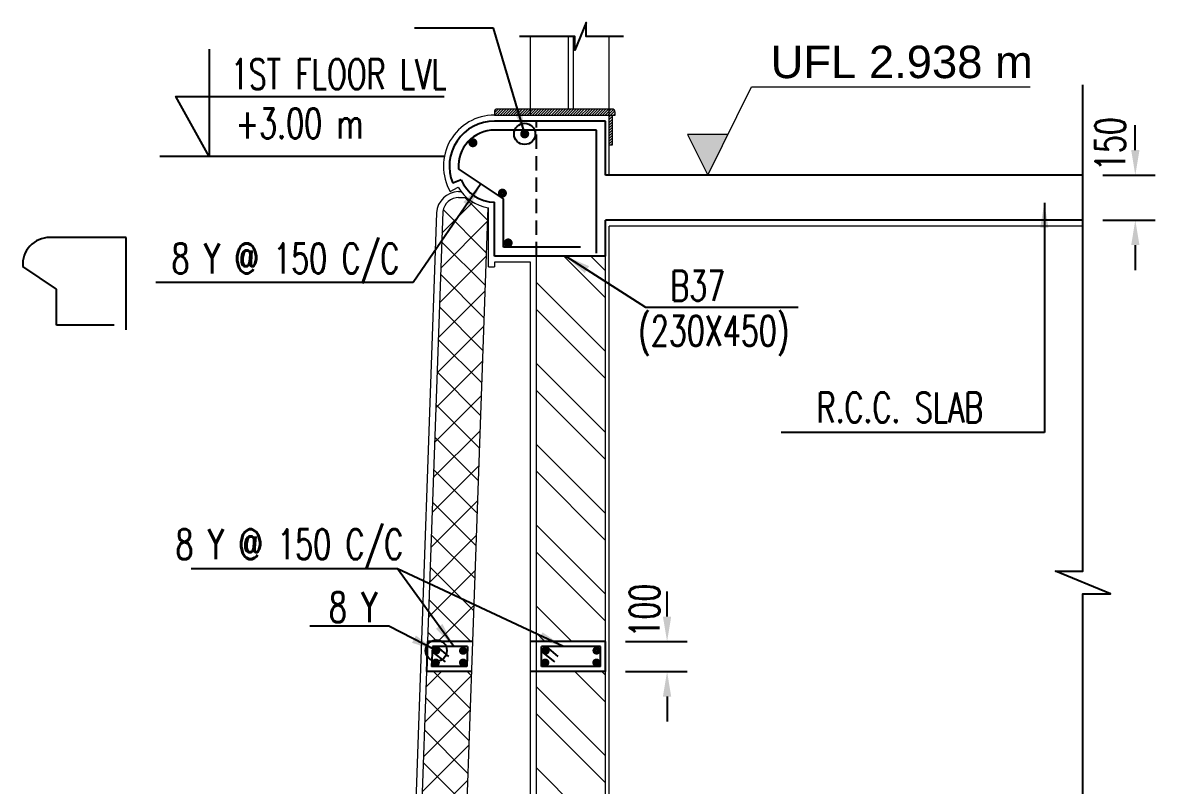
# Model space of a CAD drawing. Header units: millimetres. Extents: x 2659630 to 6742168, y -2425387 to -732288.
# Drawn here: x 3322522 to 3333844, y -1203169 to -1195546 of the extents above; entities that cross this region are included whole.
import ezdxf
from ezdxf.enums import TextEntityAlignment as Align

# ---------------------------------------------------------------- set-up
doc = ezdxf.new("R2010")
doc.units = ezdxf.units.MM
doc.header["$PDMODE"] = 35
doc.header["$PDSIZE"] = -25
doc.linetypes.add('Hidden', pattern=[7.14375, 4.7625, -2.38125])
for name, color, linetype, lineweight in [('A-FLOR-HRAL', 11, 'Continuous', 18), ('A-PLASTER', 50, 'Continuous', 0), ('A-Stone', 22, 'Continuous', 9), ('A-WALL', 113, 'Continuous', 9), ('A-WALL-PATT', 111, 'Continuous', 0), ('elevation 02', 2, 'Continuous', 9), ('G-ANNO-DIMS', 111, 'Continuous', 9)]:
    doc.layers.add(name, color=color, linetype=linetype, lineweight=lineweight)
for name, color, linetype in [('S-BEAM NO', 3, 'Continuous'), ('S-BEAM OUTER', 4, 'Continuous'), ('S-BRECK LINE', 8, 'Continuous'), ('S-COLUMN', 1, 'Continuous'), ('S-DIM-1', 5, 'Continuous'), ('S-LEVEL SECTION', 3, 'Continuous'), ('S-REINFORCEMENT', 6, 'Continuous')]:
    doc.layers.add(name, color=color, linetype=linetype)
doc.styles.add('Arial_5', font='arial.ttf', dxfattribs={"height": 108.188623})
doc.styles.add('ROMANS', font='r.shx', dxfattribs={"width": 0.7})
doc.dimstyles.new('dim33.33', dxfattribs={"dimtxt": 250, "dimasz": 250, "dimexe": 200, "dimexo": 200, "dimgap": 100, "dimtad": 1, "dimdec": 0, "dimlfac": 0.333331, "dimzin": 0, "dimdsep": 46, "dimtxsty": 'ROMANS', "dimcen": 0, "dimclrd": 5, "dimclre": 5, "dimclrt": 4, "dimadec": 0, "dimazin": 0, "dimtfac": 1, "dimtdec": 0, "dimtix": 1, "dimtofl": 0, "dimtmove": 2, "dimatfit": 3, "dimfxl": 1, "dimtolj": 1, "dimtzin": 0, "dimlwd": -1, "dimlwe": -1, "dimarcsym": 0})
pattern_1 = [(45, (4251746.99, -1364390.2), (-168.3798, 168.3798), []), (135, (4251746.99, -1364390.2), (-168.3798, -168.3798), [])]
pattern_2 = [(135, (4251747, -1364390.2), (-404.11153, -404.11153), []), (135, (4251747, -1364120.8), (-404.11153, -404.11153), [])]
pattern_3 = [(45, (2415435.49, -1364390.199), (-13.4703842, 13.4703842), [])]
pattern_4 = [(45, (2415459.491, -1364390.199), (-13.4703842, 13.4703842), [])]

# ---------------------------------------------------------------- blocks, each defined once
blk = doc.blocks.new('*D2119')
at = {"layer": 'Defpoints', "color": 0, "ltscale": 2500}
for p in [(3328348, -1201732), (3328348, -1202032), (3328964, -1202032)]:
    blk.add_point(p, dxfattribs=at)
at = {"layer": 'S-DIM-1', "color": 5}
for p, q in [((3328964, -1201482), (3328964, -1201232)), ((3328548, -1201732), (3329164, -1201732)), ((3328548, -1202032), (3329164, -1202032)), ((3328964, -1202282), (3328964, -1202532))]:
    blk.add_line(p, q, dxfattribs=at)
at = {"layer": 'S-DIM-1', "color": 5, "ltscale": 2500}
for points in [[(3328922, -1201482), (3329005, -1201482), (3328964, -1201732)], [(3329005, -1202282), (3328922, -1202282), (3328964, -1202032)]]:
    blk.add_solid(points, dxfattribs=at)
at = {"layer": 'S-DIM-1', "color": 4, "ltscale": 2500, "insert": (3328739, -1201423), "char_height": 250, "attachment_point": 5, "rotation": 90, "style": 'ROMANS'}
blk.add_mtext('\\A1;{\\H1.2x;100}', dxfattribs=at)
blk = doc.blocks.new('*D2118')
at = {"layer": 'Defpoints', "color": 0, "ltscale": 2500}
for p in [(3328348, -1201732), (3328348, -1202032), (3328964, -1202032)]:
    blk.add_point(p, dxfattribs=at)
at = {"layer": 'S-DIM-1', "color": 5}
for p, q in [((3328964, -1201482), (3328964, -1201232)), ((3328548, -1201732), (3329164, -1201732)), ((3328548, -1202032), (3329164, -1202032)), ((3328964, -1202282), (3328964, -1202532))]:
    blk.add_line(p, q, dxfattribs=at)
at = {"layer": 'S-DIM-1', "color": 5, "ltscale": 2500}
for points in [[(3328922, -1201482), (3329005, -1201482), (3328964, -1201732)], [(3329005, -1202282), (3328922, -1202282), (3328964, -1202032)]]:
    blk.add_solid(points, dxfattribs=at)
at = {"layer": 'S-DIM-1', "color": 4, "ltscale": 2500, "insert": (3328739, -1201423), "char_height": 250, "attachment_point": 5, "rotation": 90, "style": 'ROMANS'}
blk.add_mtext('\\A1;{\\H1.2x;100}', dxfattribs=at)
blk = doc.blocks.new('*D2116')
at = {"layer": 'Defpoints', "color": 0, "ltscale": 2500}
for p in [(3333120, -1197070), (3333120, -1197520), (3333644, -1197520)]:
    blk.add_point(p, dxfattribs=at)
at = {"layer": 'S-DIM-1', "color": 5}
for p, q in [((3333644, -1196820), (3333644, -1196570)), ((3333320, -1197070), (3333844, -1197070)), ((3333320, -1197520), (3333844, -1197520)), ((3333644, -1197770), (3333644, -1198020))]:
    blk.add_line(p, q, dxfattribs=at)
at = {"layer": 'S-DIM-1', "color": 5, "ltscale": 2500}
for points in [[(3333603, -1196820), (3333686, -1196820), (3333644, -1197070)], [(3333686, -1197770), (3333603, -1197770), (3333644, -1197520)]]:
    blk.add_solid(points, dxfattribs=at)
at = {"layer": 'S-DIM-1', "color": 4, "ltscale": 2500, "insert": (3333394, -1196760), "char_height": 250, "attachment_point": 5, "rotation": 90, "style": 'ROMANS'}
blk.add_mtext('\\A1;{\\H1.2x;150}', dxfattribs=at)
blk = doc.blocks.new('*D2115')
at = {"layer": 'Defpoints', "color": 0, "ltscale": 2500}
for p in [(3333120, -1197070), (3333120, -1197520), (3333644, -1197520)]:
    blk.add_point(p, dxfattribs=at)
at = {"layer": 'S-DIM-1', "color": 5}
for p, q in [((3333644, -1196820), (3333644, -1196570)), ((3333320, -1197070), (3333844, -1197070)), ((3333320, -1197520), (3333844, -1197520)), ((3333644, -1197770), (3333644, -1198020))]:
    blk.add_line(p, q, dxfattribs=at)
at = {"layer": 'S-DIM-1', "color": 5, "ltscale": 2500}
for points in [[(3333603, -1196820), (3333686, -1196820), (3333644, -1197070)], [(3333686, -1197770), (3333603, -1197770), (3333644, -1197520)]]:
    blk.add_solid(points, dxfattribs=at)
at = {"layer": 'S-DIM-1', "color": 4, "ltscale": 2500, "insert": (3333394, -1196760), "char_height": 250, "attachment_point": 5, "rotation": 90, "style": 'ROMANS'}
blk.add_mtext('\\A1;{\\H1.2x;150}', dxfattribs=at)
blk = doc.blocks.new('*D2113')
at = {"layer": 'Defpoints', "color": 0, "ltscale": 2500}
for p in [(3333120, -1197070), (3333120, -1197520), (3333644, -1197520)]:
    blk.add_point(p, dxfattribs=at)
at = {"layer": 'S-DIM-1', "color": 5}
for p, q in [((3333644, -1196820), (3333644, -1196570)), ((3333320, -1197070), (3333844, -1197070)), ((3333320, -1197520), (3333844, -1197520)), ((3333644, -1197770), (3333644, -1198020))]:
    blk.add_line(p, q, dxfattribs=at)
at = {"layer": 'S-DIM-1', "color": 5, "ltscale": 2500}
for points in [[(3333603, -1196820), (3333686, -1196820), (3333644, -1197070)], [(3333686, -1197770), (3333603, -1197770), (3333644, -1197520)]]:
    blk.add_solid(points, dxfattribs=at)
at = {"layer": 'S-DIM-1', "color": 4, "ltscale": 2500, "insert": (3333394, -1196760), "char_height": 250, "attachment_point": 5, "rotation": 90, "style": 'ROMANS'}
blk.add_mtext('\\A1;{\\H1.2x;150}', dxfattribs=at)
blk = doc.blocks.new('Spot section')
at = {"layer": 'G-ANNO-DIMS'}
h = blk.add_hatch(color=256, dxfattribs=at)
h.dxf.hatch_style = 1
h.paths.add_polyline_path([(0, 135.6), (67.3, 0), (134.5, 135.6)])
blk.add_lwpolyline([(134.5, 135.6), (0, 135.6), (67.3, 0), (213.2, 294.3), (1141.2, 294.3)], dxfattribs=at)
blk = doc.blocks.new('*D2112')
at = {"layer": 'Defpoints', "color": 0, "ltscale": 2500}
for p in [(3328348, -1201732), (3328348, -1202032), (3328964, -1202032)]:
    blk.add_point(p, dxfattribs=at)
at = {"layer": 'S-DIM-1', "color": 5}
for p, q in [((3328964, -1201482), (3328964, -1201232)), ((3328548, -1201732), (3329164, -1201732)), ((3328548, -1202032), (3329164, -1202032)), ((3328964, -1202282), (3328964, -1202532))]:
    blk.add_line(p, q, dxfattribs=at)
at = {"layer": 'S-DIM-1', "color": 5, "ltscale": 2500}
for points in [[(3328922, -1201482), (3329005, -1201482), (3328964, -1201732)], [(3329005, -1202282), (3328922, -1202282), (3328964, -1202032)]]:
    blk.add_solid(points, dxfattribs=at)
at = {"layer": 'S-DIM-1', "color": 4, "ltscale": 2500, "insert": (3328739, -1201423), "char_height": 250, "attachment_point": 5, "rotation": 90, "style": 'ROMANS'}
blk.add_mtext('\\A1;{\\H1.2x;100}', dxfattribs=at)

msp = doc.modelspace()

# ---------------------------------------------------------------- hatches: boundary and pattern name
at = {"layer": 'A-WALL-PATT'}
h = msp.add_hatch(dxfattribs=at)
h.set_pattern_fill('ANSI31', color=256, scale=6)
h.set_pattern_definition(pattern_4)
h.paths.add_polyline_path([(3327237.963, -1196439.971), (3327237.963, -1196469.971), (3328443.969, -1196469.971), (3328443.969, -1196439.971, 0.414213539), (3328413.969, -1196409.971), (3327267.963, -1196409.971, 0.414213562), (3327237.963, -1196439.971)])
h = msp.add_hatch(dxfattribs=at)
h.set_pattern_fill('ANSI31', color=256, scale=6)
h.set_pattern_definition(pattern_4)
h.paths.add_polyline_path([(3327237.963, -1196439.971), (3327237.963, -1196469.971), (3328443.969, -1196469.971), (3328443.969, -1196439.971, 0.414213539), (3328413.969, -1196409.971), (3327267.963, -1196409.971, 0.414213562)])
h = msp.add_hatch(dxfattribs=at)
h.set_pattern_fill('ANSI31', color=256, scale=6)
h.set_pattern_definition(pattern_4)
h.paths.add_polyline_path([(3327237.963, -1196439.971), (3327237.963, -1196469.971), (3328443.969, -1196469.971), (3328443.969, -1196439.971, 0.414213539), (3328413.969, -1196409.971), (3327267.963, -1196409.971, 0.414213562)])
h = msp.add_hatch(dxfattribs=at)
h.set_pattern_fill('ANSI31', color=256, scale=6)
h.set_pattern_definition(pattern_3)
h.paths.add_polyline_path([(3328383.968, -1196769.972), (3328383.969, -1196469.971), (3328413.969, -1196469.971), (3328413.968, -1196769.972)])
h = msp.add_hatch(dxfattribs=at)
h.set_pattern_fill('ANSI31', color=256, scale=6)
h.set_pattern_definition(pattern_3)
h.paths.add_polyline_path([(3328383.968, -1196769.972), (3328383.969, -1196469.971), (3328413.969, -1196469.971), (3328413.968, -1196769.972)])
h = msp.add_hatch(dxfattribs=at)
h.set_pattern_fill('ANSI31', color=256, scale=6)
h.set_pattern_definition(pattern_3)
h.paths.add_polyline_path([(3328383.968, -1196769.972), (3328383.969, -1196469.971), (3328413.969, -1196469.971), (3328413.968, -1196769.972)])
h = msp.add_hatch(dxfattribs=at)
h.set_pattern_fill('ANSI37', color=256, scale=75, style=0)
h.set_pattern_definition(pattern_1)
h.paths.add_polyline_path([(3326720.987, -1197432.858, -0.373488984), (3326887.673, -1197294.971), (3326961.196, -1197294.971, 0.141942342), (3327172.612, -1197394.691), (3327118.703, -1198923.969), (3326668.423, -1198923.969)])
h.paths.add_polyline_path([(3326569.437, -1201731.971), (3327019.717, -1201731.971), (3327118.703, -1198923.969), (3326668.423, -1198923.969)])
h.paths.add_polyline_path([(3327009.141, -1202031.971), (3326558.862, -1202031.971), (3326423.073, -1205883.972), (3326873.352, -1205883.972)])
h = msp.add_hatch(dxfattribs=at)
h.set_pattern_fill('ANSI37', color=256, scale=75, style=0)
h.set_pattern_definition(pattern_1)
h.paths.add_polyline_path([(3326720.987, -1197432.858, -0.373488984), (3326887.673, -1197294.971), (3326961.196, -1197294.971, 0.141942342), (3327172.612, -1197394.691), (3327118.703, -1198923.969), (3326668.423, -1198923.969)])
h.paths.add_polyline_path([(3326569.437, -1201731.971), (3327019.717, -1201731.971), (3327118.703, -1198923.969), (3326668.423, -1198923.969)])
h.paths.add_polyline_path([(3327009.141, -1202031.971), (3326558.862, -1202031.971), (3326423.073, -1205883.972), (3326873.352, -1205883.972)])
h = msp.add_hatch(dxfattribs=at)
h.set_pattern_fill('ANSI37', color=256, scale=75, style=0)
h.set_pattern_definition(pattern_1)
h.paths.add_polyline_path([(3326720.987, -1197432.858, -0.373488984), (3326887.673, -1197294.971), (3326961.196, -1197294.971, 0.141942342), (3327172.612, -1197394.691), (3327118.703, -1198923.969), (3326668.423, -1198923.969)])
h.paths.add_polyline_path([(3326569.437, -1201731.971), (3327019.717, -1201731.971), (3327118.703, -1198923.969), (3326668.423, -1198923.969)])
h.paths.add_polyline_path([(3327009.141, -1202031.971), (3326558.862, -1202031.971), (3326423.073, -1205883.972), (3326873.352, -1205883.972)])
h = msp.add_hatch(dxfattribs=at)
h.set_pattern_fill('ANSI32', color=256, scale=60, angle=90, style=0)
h.set_pattern_definition(pattern_2)
h.paths.add_polyline_path([(3327657.969, -1201731.971), (3328347.969, -1201731.971), (3328347.969, -1197879.971), (3327657.969, -1197879.971)])
h.paths.add_polyline_path([(3328347.969, -1202031.971), (3327657.969, -1202031.971), (3327657.969, -1205883.972), (3328347.969, -1205883.972)])
h = msp.add_hatch(dxfattribs=at)
h.set_pattern_fill('ANSI32', color=256, scale=60, angle=90, style=0)
h.set_pattern_definition(pattern_2)
h.paths.add_polyline_path([(3327657.969, -1201731.971), (3328347.969, -1201731.971), (3328347.969, -1197879.971), (3327657.969, -1197879.971)])
h.paths.add_polyline_path([(3328347.969, -1202031.971), (3327657.969, -1202031.971), (3327657.969, -1205883.972), (3328347.969, -1205883.972)])
h = msp.add_hatch(dxfattribs=at)
h.set_pattern_fill('ANSI32', color=256, scale=60, angle=90, style=0)
h.set_pattern_definition(pattern_2)
h.paths.add_polyline_path([(3327657.969, -1201731.971), (3328347.969, -1201731.971), (3328347.969, -1197879.971), (3327657.969, -1197879.971)])
h.paths.add_polyline_path([(3328347.969, -1202031.971), (3327657.969, -1202031.971), (3327657.969, -1205883.972), (3328347.969, -1205883.972)])

# ---------------------------------------------------------------- linework, layer by layer
at = {"layer": 'A-FLOR-HRAL'}
for p, q in [((3327978.969, -1196409.971, 0), (3327978.969, -1195683.567, 0)), ((3327978.969, -1196409.971, 0), (3327978.969, -1195683.567, 0)), ((3327978.969, -1196409.971, 0), (3327978.969, -1195683.567, 0)), ((3328026.969, -1196409.971, 0), (3328026.969, -1195683.567, 0)), ((3328026.969, -1196409.971, 0), (3328026.969, -1195683.567, 0)), ((3328026.969, -1196409.971, 0), (3328026.969, -1195683.567, 0))]:
    msp.add_line(p, q, dxfattribs=at)
at = {"layer": 'A-PLASTER'}
for p, q in [((3327237.963, -1196469.971), (3328383.969, -1196469.971)), ((3327237.963, -1196469.971), (3328383.969, -1196469.971)), ((3327237.963, -1196469.971), (3328383.969, -1196469.971)), ((3326796.29, -1197234.971), (3326875.057, -1197189.601)), ((3326796.29, -1197234.971), (3326875.057, -1197189.601)), ((3326796.29, -1197234.971), (3326875.057, -1197189.601)), ((3327177.969, -1197984.971), (3327177.969, -1197395.513)), ((3327177.969, -1197984.971), (3327177.969, -1197395.513)), ((3327177.969, -1197984.971), (3327177.969, -1197395.513)), ((3328383.969, -1205883.972), (3328383.969, -1197579.972, 0)), ((3328383.969, -1205883.972), (3328383.969, -1197579.972, 0)), ((3328383.969, -1205883.972), (3328383.969, -1197579.972, 0)), ((3333120.499, -1197579.972, 0), (3328383.969, -1197579.972, 0)), ((3333120.499, -1197579.972, 0), (3328383.969, -1197579.972, 0)), ((3333120.499, -1197579.972, 0), (3328383.969, -1197579.972, 0)), ((3327177.969, -1197984.971), (3327237.969, -1197984.971)), ((3327177.969, -1197984.971), (3327237.969, -1197984.971)), ((3327177.969, -1197984.971), (3327237.969, -1197984.971)), ((3327597.969, -1197939.971, 0), (3327237.969, -1197939.971, 0)), ((3327237.969, -1197939.971), (3327237.969, -1197984.971)), ((3327597.969, -1197939.971, 0), (3327237.969, -1197939.971, 0)), ((3327237.969, -1197939.971), (3327237.969, -1197984.971)), ((3327597.969, -1197939.971, 0), (3327237.969, -1197939.971, 0)), ((3327237.969, -1197939.971), (3327237.969, -1197984.971)), ((3327597.969, -1200273.289), (3327597.969, -1197939.971)), ((3327597.969, -1201731.971), (3327597.969, -1197939.971)), ((3327597.969, -1201731.971), (3327597.969, -1197939.971)), ((3327597.969, -1200273.289), (3327597.969, -1197939.971)), ((3327597.969, -1201731.971), (3327597.969, -1197939.971)), ((3327597.969, -1200273.289), (3327597.969, -1197939.971)), ((3327597.969, -1205883.972), (3327597.969, -1201731.971)), ((3327597.969, -1205883.972), (3327597.969, -1201731.971)), ((3327597.969, -1205883.972), (3327597.969, -1201731.971))]:
    msp.add_line(p, q, dxfattribs=at)
for centre, radius, start, end in [((3327237.963, -1196979.971), 510, 89.9999955, 210), ((3327237.963, -1196979.971), 510, 89.9999955, 210), ((3327237.963, -1196979.971), 510, 89.9999955, 210), ((3327239, -1196979.971), 420, 209.9418412, 261.6446177), ((3327239, -1196979.971), 420, 209.9418412, 261.6446177), ((3327239, -1196979.971), 420, 209.9418412, 261.6446177)]:
    msp.add_arc(centre, radius, start, end, dxfattribs=at)
at = {"layer": 'A-Stone'}
msp.add_lwpolyline([(3327267.963, -1196409.971, 0.414213562), (3327237.963, -1196439.971), (3327237.963, -1196469.971), (3328443.969, -1196469.971), (3328443.969, -1196439.971, 0.414213539), (3328413.969, -1196409.971), (3327267.963, -1196409.971)], format="xyb", dxfattribs=at)
msp.add_lwpolyline([(3327267.963, -1196409.971, 0.414213562), (3327237.963, -1196439.971), (3327237.963, -1196469.971), (3328443.969, -1196469.971), (3328443.969, -1196439.971, 0.414213539), (3328413.969, -1196409.971), (3327267.963, -1196409.971)], format="xyb", dxfattribs=at)
msp.add_lwpolyline([(3327267.963, -1196409.971, 0.414213562), (3327237.963, -1196439.971), (3327237.963, -1196469.971), (3328443.969, -1196469.971), (3328443.969, -1196439.971, 0.414213539), (3328413.969, -1196409.971), (3327267.963, -1196409.971)], format="xyb", dxfattribs=at)
at = {"layer": 'A-Stone', "elevation": 0}
msp.add_lwpolyline([(3328413.968, -1196769.972), (3328383.968, -1196769.972), (3328383.969, -1196469.971), (3328413.969, -1196469.971)], close=True, dxfattribs=at)
msp.add_lwpolyline([(3328413.968, -1196769.972), (3328383.968, -1196769.972), (3328383.969, -1196469.971), (3328413.969, -1196469.971)], close=True, dxfattribs=at)
msp.add_lwpolyline([(3328413.968, -1196769.972), (3328383.968, -1196769.972), (3328383.969, -1196469.971), (3328413.969, -1196469.971)], close=True, dxfattribs=at)
at = {"layer": 'A-WALL'}
for p, q in [((3327597.969, -1196469.971), (3327597.969, -1195683.567)), ((3327597.969, -1196469.971), (3327597.969, -1195683.567)), ((3327597.969, -1196469.971), (3327597.969, -1195683.567)), ((3328383.969, -1197069.972, 0), (3328383.969, -1195683.567, 0)), ((3328383.969, -1197069.972, 0), (3328383.969, -1195683.567, 0)), ((3328383.969, -1197069.972, 0), (3328383.969, -1195683.567, 0)), ((3326879.831, -1197294.971), (3326961.196, -1197294.971)), ((3326879.831, -1197294.971), (3326961.196, -1197294.971)), ((3326879.831, -1197294.971), (3326961.196, -1197294.971)), ((3327172.612, -1197394.691), (3327019.717, -1201731.971)), ((3327172.612, -1197394.691), (3327019.717, -1201731.971)), ((3327172.612, -1197394.691), (3327019.717, -1201731.971)), ((3326720.987, -1197432.858), (3326569.437, -1201731.971)), ((3326720.987, -1197432.858), (3326569.437, -1201731.971)), ((3326720.987, -1197432.858), (3326569.437, -1201731.971)), ((3327657.969, -1201731.971), (3327657.969, -1197879.971)), ((3327657.969, -1201731.971), (3327657.969, -1197879.971)), ((3327657.969, -1201731.971), (3327657.969, -1197879.971)), ((3328347.969, -1205883.972), (3328347.969, -1197879.971)), ((3328347.969, -1205883.972), (3328347.969, -1197879.971)), ((3328347.969, -1205883.972), (3328347.969, -1197879.971)), ((3327019.717, -1201731.971), (3326873.352, -1205883.972)), ((3327019.717, -1201731.971), (3326873.352, -1205883.972)), ((3327019.717, -1201731.971), (3326873.352, -1205883.972)), ((3327657.969, -1205883.972), (3327657.969, -1201731.971)), ((3327657.969, -1205883.972), (3327657.969, -1201731.971)), ((3327657.969, -1205883.972), (3327657.969, -1201731.971)), ((3326558.862, -1202031.971), (3326423.081, -1205883.74)), ((3326558.862, -1202031.971), (3326423.081, -1205883.74)), ((3326558.862, -1202031.971), (3326423.081, -1205883.74))]:
    msp.add_line(p, q, dxfattribs=at)
msp.add_arc((3326883.752, -1197459.924), 165, 90, 170.5587536, dxfattribs=at)
msp.add_arc((3326883.752, -1197459.924), 165, 90, 170.5587536, dxfattribs=at)
msp.add_arc((3326883.752, -1197459.924), 165, 90, 170.5587536, dxfattribs=at)
at = {"layer": 'elevation 02', "color": 2}
for p, q in [((3326879.174, -1197234.971), (3326905.271, -1197234.971)), ((3326879.174, -1197234.971), (3326905.271, -1197234.971)), ((3326879.174, -1197234.971), (3326905.271, -1197234.971)), ((3326659.122, -1197447.024), (3326362.802, -1205883.972)), ((3326659.122, -1197447.024), (3326362.802, -1205883.972)), ((3326659.122, -1197447.024), (3326362.802, -1205883.972))]:
    msp.add_line(p, q, dxfattribs=at)
msp.add_arc((3326883.752, -1197459.924), 225, 91.1660587, 176.7132882, dxfattribs=at)
msp.add_arc((3326883.752, -1197459.924), 225, 91.1660587, 176.7132882, dxfattribs=at)
msp.add_arc((3326883.752, -1197459.924), 225, 91.1660587, 176.7132882, dxfattribs=at)
at = {"layer": 'S-BEAM OUTER'}
for p, q in [((3328347.969, -1196529.971), (3327237.969, -1196529.971)), ((3328347.969, -1196529.971), (3327237.969, -1196529.971)), ((3328347.969, -1196529.971), (3327237.969, -1196529.971)), ((3328347.969, -1197069.972, 0), (3328347.969, -1196529.971)), ((3328347.969, -1197069.972, 0), (3328347.969, -1196529.971)), ((3328347.969, -1197069.972, 0), (3328347.969, -1196529.971)), ((3333120.499, -1197069.972, 0), (3328347.969, -1197069.972, 0)), ((3333120.499, -1197069.972, 0), (3328347.969, -1197069.972, 0)), ((3333120.499, -1197069.972, 0), (3328347.969, -1197069.972, 0)), ((3326905.895, -1197116.503), (3326821.731, -1197151)), ((3326905.895, -1197116.503), (3326821.731, -1197151)), ((3326905.895, -1197116.503), (3326821.731, -1197151)), ((3327237.969, -1197879.971), (3327237.969, -1197339.969)), ((3327237.969, -1197879.971), (3327237.969, -1197339.969)), ((3327237.969, -1197879.971), (3327237.969, -1197339.969)), ((3333120.499, -1197519.972, 0), (3328347.969, -1197519.972, 0)), ((3333120.499, -1197519.972, 0), (3328347.969, -1197519.972, 0)), ((3333120.499, -1197519.972, 0), (3328347.969, -1197519.972, 0)), ((3328347.969, -1197879.971, 0), (3328347.969, -1197519.972, 0)), ((3328347.969, -1197879.971, 0), (3328347.969, -1197519.972, 0)), ((3328347.969, -1197879.971, 0), (3328347.969, -1197519.972, 0)), ((3328347.969, -1197879.971, 0), (3327237.969, -1197879.971, 0)), ((3328347.969, -1197879.971, 0), (3327237.969, -1197879.971, 0)), ((3328347.969, -1197879.971, 0), (3327237.969, -1197879.971, 0)), ((3326569.437, -1201731.971, 0), (3326558.862, -1202031.971, 0)), ((3326569.437, -1201731.971, 0), (3326558.862, -1202031.971, 0)), ((3326569.437, -1201731.971, 0), (3326558.862, -1202031.971, 0)), ((3327019.717, -1201731.971, 0), (3326569.437, -1201731.971, 0)), ((3327019.717, -1201731.971, 0), (3326569.437, -1201731.971, 0)), ((3327019.717, -1201731.971, 0), (3326569.437, -1201731.971, 0)), ((3328347.969, -1201731.971, 0), (3327597.969, -1201731.971, 0)), ((3328347.969, -1201731.971, 0), (3327597.969, -1201731.971, 0)), ((3328347.969, -1201731.971, 0), (3327597.969, -1201731.971, 0)), ((3328347.969, -1202031.971, 0), (3328347.969, -1201731.971, 0)), ((3328347.969, -1202031.971, 0), (3328347.969, -1201731.971, 0)), ((3328347.969, -1202031.971, 0), (3328347.969, -1201731.971, 0)), ((3327009.141, -1202031.971, 0), (3326558.862, -1202031.971, 0)), ((3327009.141, -1202031.971, 0), (3326558.862, -1202031.971, 0)), ((3327009.141, -1202031.971, 0), (3326558.862, -1202031.971, 0)), ((3328347.969, -1202031.971, 0), (3327597.969, -1202031.971, 0)), ((3328347.969, -1202031.971, 0), (3327597.969, -1202031.971, 0)), ((3328347.969, -1202031.971, 0), (3327597.969, -1202031.971, 0))]:
    msp.add_line(p, q, dxfattribs=at)
at = {"layer": 'S-BEAM OUTER', "linetype": 'Hidden', "ltscale": 30}
msp.add_line((3327657.969, -1197879.971), (3327657.969, -1196529.971), dxfattribs=at)
msp.add_line((3327657.969, -1197879.971), (3327657.969, -1196529.971), dxfattribs=at)
msp.add_line((3327657.969, -1197879.971), (3327657.969, -1196529.971), dxfattribs=at)
at = {"layer": 'S-BEAM OUTER'}
for centre, radius, start, end in [((3327237.963, -1196979.971), 450, 89.9999958, 202.3377443), ((3327237.963, -1196979.971), 450, 89.9999958, 202.3377443), ((3327237.963, -1196979.971), 450, 89.9999958, 202.3377443), ((3327239, -1196979.971), 360, 202.2876601, 269.8358642), ((3327239, -1196979.971), 360, 202.2876601, 269.8358642), ((3327239, -1196979.971), 360, 202.2876601, 269.8358642)]:
    msp.add_arc(centre, radius, start, end, dxfattribs=at)
at = {"layer": 'S-BRECK LINE'}
for points in [[(3328529.345, -1195683.567), (3328156.197, -1195683.567), (3328156.197, -1195546.193), (3328043.382, -1195820.941), (3328043.382, -1195683.567), (3327487.425, -1195683.567)], [(3328529.345, -1195683.567), (3328156.197, -1195683.567), (3328156.197, -1195546.193), (3328043.382, -1195820.941), (3328043.382, -1195683.567), (3327487.425, -1195683.567)], [(3328529.345, -1195683.567), (3328156.197, -1195683.567), (3328156.197, -1195546.193), (3328043.382, -1195820.941), (3328043.382, -1195683.567), (3327487.425, -1195683.567)], [(3333120.499, -1207491.473), (3333120.499, -1201254.222), (3333395.247, -1201254.222), (3332845.751, -1201028.59), (3333120.499, -1201028.59), (3333120.499, -1196166.091)], [(3333120.499, -1207491.473), (3333120.499, -1201254.222), (3333395.247, -1201254.222), (3332845.751, -1201028.59), (3333120.499, -1201028.59), (3333120.499, -1196166.091)], [(3333120.499, -1207491.473), (3333120.499, -1201254.222), (3333395.247, -1201254.222), (3332845.751, -1201028.59), (3333120.499, -1201028.59), (3333120.499, -1196166.091)]]:
    msp.add_lwpolyline(points, dxfattribs=at)
at = {"layer": 'S-COLUMN', "ltscale": 2500}
for centre in [(3327540.506, -1196658.122), (3327540.506, -1196658.122), (3327540.506, -1196658.122), (3326656.525, -1201821.821), (3326656.525, -1201821.821), (3326656.525, -1201821.821)]:
    msp.add_circle(centre, 105.935, dxfattribs=at)
at = {"layer": 'S-LEVEL SECTION'}
msp.add_line((3326737.08, -1196883.972), (3323892.473, -1196883.972), dxfattribs=at)
msp.add_line((3326737.08, -1196883.972), (3323892.473, -1196883.972), dxfattribs=at)
msp.add_line((3326737.08, -1196883.972), (3323892.473, -1196883.972), dxfattribs=at)
msp.add_lwpolyline([(3324387.635, -1195811.225), (3324387.635, -1196883.972), (3324053.55, -1196283.684), (3326737.08, -1196283.684)], dxfattribs=at)
msp.add_lwpolyline([(3324387.635, -1195811.225), (3324387.635, -1196883.972), (3324053.55, -1196283.684), (3326737.08, -1196283.684)], dxfattribs=at)
msp.add_lwpolyline([(3324387.635, -1195811.225), (3324387.635, -1196883.972), (3324053.55, -1196283.684), (3326737.08, -1196283.684)], dxfattribs=at)
at = {"layer": 'S-REINFORCEMENT'}
for p, q in [((3328257.969, -1196619.971), (3327237.969, -1196619.971)), ((3328257.969, -1196619.971), (3327237.969, -1196619.971)), ((3328257.969, -1196619.971), (3327237.969, -1196619.971)), ((3328257.969, -1197850.172, 0), (3328257.969, -1196619.971, 0)), ((3328257.969, -1197850.172, 0), (3328257.969, -1196619.971, 0)), ((3328257.969, -1197850.172, 0), (3328257.969, -1196619.971, 0)), ((3327327.969, -1197308.282), (3326878.868, -1197005.482)), ((3327327.969, -1197308.282), (3326878.868, -1197005.482)), ((3327327.969, -1197308.282), (3326878.868, -1197005.482)), ((3327327.969, -1197789.971), (3327327.969, -1197308.282)), ((3327327.969, -1197789.971), (3327327.969, -1197308.282)), ((3327327.969, -1197789.971), (3327327.969, -1197308.282)), ((3323557.343, -1197693.286), (3322792.343, -1197693.285)), ((3323557.343, -1197693.286), (3322792.343, -1197693.285)), ((3323557.343, -1197693.286), (3322792.343, -1197693.285)), ((3323557.343, -1198615.936, 0), (3323557.343, -1197693.286, 0)), ((3323557.343, -1198615.936, 0), (3323557.343, -1197693.286, 0)), ((3323557.343, -1198615.936, 0), (3323557.343, -1197693.286, 0)), ((3328098.441, -1197789.971, 0), (3327327.969, -1197789.971, 0)), ((3328098.441, -1197789.971, 0), (3327327.969, -1197789.971, 0)), ((3328098.441, -1197789.971, 0), (3327327.969, -1197789.971, 0)), ((3322859.843, -1198209.519), (3322523.018, -1197982.419)), ((3322859.843, -1198209.519), (3322523.018, -1197982.419)), ((3322859.843, -1198209.519), (3322523.018, -1197982.419)), ((3322859.843, -1198570.785), (3322859.843, -1198209.519)), ((3322859.843, -1198570.785), (3322859.843, -1198209.519)), ((3322859.843, -1198570.785), (3322859.843, -1198209.519)), ((3323437.698, -1198570.785, 0), (3322859.843, -1198570.785, 0)), ((3323437.698, -1198570.785, 0), (3322859.843, -1198570.785, 0)), ((3323437.698, -1198570.785, 0), (3322859.843, -1198570.785, 0)), ((3326617.718, -1201781.971, 0), (3326610.668, -1201981.971, 0)), ((3326617.718, -1201781.971, 0), (3326610.668, -1201981.971, 0)), ((3326617.718, -1201781.971, 0), (3326610.668, -1201981.971, 0)), ((3326615.894, -1201833.715, 0), (3326745.396, -1201934.278)), ((3326615.894, -1201833.715, 0), (3326745.396, -1201934.278)), ((3326615.894, -1201833.715, 0), (3326745.396, -1201934.278)), ((3326967.923, -1201781.971, 0), (3326617.718, -1201781.971, 0)), ((3326967.923, -1201781.971, 0), (3326617.718, -1201781.971, 0)), ((3326967.923, -1201781.971, 0), (3326617.718, -1201781.971, 0)), ((3326661.21, -1201781.971, 0), (3326778.944, -1201879.418)), ((3326661.21, -1201781.971, 0), (3326778.944, -1201879.418)), ((3326661.21, -1201781.971, 0), (3326778.944, -1201879.418)), ((3326967.923, -1201781.971), (3326960.873, -1201981.971)), ((3326967.923, -1201781.971), (3326960.873, -1201981.971)), ((3326967.923, -1201781.971), (3326960.873, -1201981.971)), ((3327707.969, -1201981.971), (3327707.969, -1201781.971)), ((3327707.969, -1201981.971), (3327707.969, -1201781.971)), ((3327707.969, -1201981.971), (3327707.969, -1201781.971)), ((3328297.969, -1201781.971, 0), (3327707.969, -1201781.971, 0)), ((3328297.969, -1201781.971, 0), (3327707.969, -1201781.971, 0)), ((3328297.969, -1201781.971, 0), (3327707.969, -1201781.971, 0)), ((3327710.284, -1201833.715, 0), (3327839.786, -1201934.278)), ((3327710.284, -1201833.715, 0), (3327839.786, -1201934.278)), ((3327710.284, -1201833.715, 0), (3327839.786, -1201934.278)), ((3327755.6, -1201781.971, 0), (3327873.334, -1201879.418)), ((3327755.6, -1201781.971, 0), (3327873.334, -1201879.418)), ((3327755.6, -1201781.971, 0), (3327873.334, -1201879.418)), ((3328297.969, -1201981.971, 0), (3328297.969, -1201781.971, 0)), ((3328297.969, -1201981.971, 0), (3328297.969, -1201781.971, 0)), ((3328297.969, -1201981.971, 0), (3328297.969, -1201781.971, 0)), ((3326960.873, -1201981.971, 0), (3326610.668, -1201981.971, 0)), ((3326960.873, -1201981.971, 0), (3326610.668, -1201981.971, 0)), ((3326960.873, -1201981.971, 0), (3326610.668, -1201981.971, 0)), ((3328297.969, -1201981.971, 0), (3327707.969, -1201981.971, 0)), ((3328297.969, -1201981.971, 0), (3327707.969, -1201981.971, 0)), ((3328297.969, -1201981.971, 0), (3327707.969, -1201981.971, 0))]:
    msp.add_line(p, q, dxfattribs=at)
for points, const_width in [([(3327517.556, -1196658.122, 1), (3327563.456, -1196658.122, 1)], 44.1), ([(3327517.556, -1196658.122, 1), (3327563.456, -1196658.122, 1)], 44.1), ([(3327517.556, -1196658.122, 1), (3327563.456, -1196658.122, 1)], 44.1), ([(3327000.171, -1196746.294, 1), (3327046.071, -1196746.294, 1)], 44.1), ([(3327000.171, -1196746.294, 1), (3327046.071, -1196746.294, 1)], 44.1), ([(3327000.171, -1196746.294, 1), (3327046.071, -1196746.294, 1)], 44.1), ([(3327294.968, -1197250.125, 1), (3327340.868, -1197250.125, 1)], 44.1), ([(3327294.968, -1197250.125, 1), (3327340.868, -1197250.125, 1)], 44.1), ([(3327294.968, -1197250.125, 1), (3327340.868, -1197250.125, 1)], 44.1), ([(3327352.392, -1197747.804, 1), (3327398.292, -1197747.804, 1)], 44.1), ([(3327352.392, -1197747.804, 1), (3327398.292, -1197747.804, 1)], 44.1), ([(3327352.392, -1197747.804, 1), (3327398.292, -1197747.804, 1)], 44.1), ([(3326635.87, -1201821.821, 1), (3326677.18, -1201821.821, 1)], 39.69), ([(3326635.87, -1201821.821, 1), (3326677.18, -1201821.821, 1)], 39.69), ([(3326635.87, -1201821.821, 1), (3326677.18, -1201821.821, 1)], 39.69), ([(3326903.74, -1201823.268, 1), (3326945.05, -1201823.268, 1)], 39.69), ([(3326903.74, -1201823.268, 1), (3326945.05, -1201823.268, 1)], 39.69), ([(3326903.74, -1201823.268, 1), (3326945.05, -1201823.268, 1)], 39.69), ([(3327730.26, -1201821.821, 1), (3327771.57, -1201821.821, 1)], 39.69), ([(3327730.26, -1201821.821, 1), (3327771.57, -1201821.821, 1)], 39.69), ([(3327730.26, -1201821.821, 1), (3327771.57, -1201821.821, 1)], 39.69), ([(3328237.771, -1201821.821, 1), (3328279.081, -1201821.821, 1)], 39.69), ([(3328237.771, -1201821.821, 1), (3328279.081, -1201821.821, 1)], 39.69), ([(3328237.771, -1201821.821, 1), (3328279.081, -1201821.821, 1)], 39.69), ([(3326631.595, -1201941.923, 1), (3326672.905, -1201941.923, 1)], 39.69), ([(3326631.595, -1201941.923, 1), (3326672.905, -1201941.923, 1)], 39.69), ([(3326631.595, -1201941.923, 1), (3326672.905, -1201941.923, 1)], 39.69), ([(3326903.74, -1201941.923, 1), (3326945.05, -1201941.923, 1)], 39.69), ([(3326903.74, -1201941.923, 1), (3326945.05, -1201941.923, 1)], 39.69), ([(3326903.74, -1201941.923, 1), (3326945.05, -1201941.923, 1)], 39.69), ([(3327725.985, -1201941.923, 1), (3327767.295, -1201941.923, 1)], 39.69), ([(3327725.985, -1201941.923, 1), (3327767.295, -1201941.923, 1)], 39.69), ([(3327725.985, -1201941.923, 1), (3327767.295, -1201941.923, 1)], 39.69), ([(3328236.355, -1201941.923, 1), (3328277.665, -1201941.923, 1)], 39.69), ([(3328236.355, -1201941.923, 1), (3328277.665, -1201941.923, 1)], 39.69), ([(3328236.355, -1201941.923, 1), (3328277.665, -1201941.923, 1)], 39.69)]:
    msp.add_lwpolyline(points, format="xyb", close=True, dxfattribs=dict(at, const_width=const_width))
for centre, radius in [((3327237.963, -1196979.971), 360), ((3327237.963, -1196979.971), 360), ((3327237.963, -1196979.971), 360), ((3322792.339, -1197963.285), 270), ((3322792.339, -1197963.285), 270), ((3322792.339, -1197963.285), 270)]:
    msp.add_arc(centre, radius, 89.9999958, 184.06358, dxfattribs=at)

# ---------------------------------------------------------------- block references
at = {"layer": 'G-ANNO-DIMS', "xscale": 3, "yscale": 3, "zscale": 3}
msp.add_blockref('Spot section', (3329167.989, -1197069.97), dxfattribs=at)
msp.add_blockref('Spot section', (3329167.989, -1197069.97), dxfattribs=at)
msp.add_blockref('Spot section', (3329167.989, -1197069.97), dxfattribs=at)

# ---------------------------------------------------------------- texts
at = {"layer": 'G-ANNO-DIMS', "insert": (3329999.084, -1195776.072), "char_height": 324.56587, "width": 3120.37763, "attachment_point": 1, "line_spacing_factor": 0.938532, "style": 'Arial_5'}
msp.add_mtext('UFL 2.938 m', dxfattribs=at)
msp.add_mtext('UFL 2.938 m', dxfattribs=at)
msp.add_mtext('UFL 2.938 m', dxfattribs=at)
at = {"layer": 'S-BEAM NO', "style": 'ROMANS', "width": 0.7}
for s, p in [('B37', (3329271.384, -1198175.287)), ('B37', (3329271.384, -1198175.287)), ('B37', (3329271.384, -1198175.287)), ('(230X450)', (3329431.05, -1198626.108)), ('(230X450)', (3329431.05, -1198626.108)), ('(230X450)', (3329431.05, -1198626.108))]:
    msp.add_text(s, height=300, dxfattribs=at).set_placement(p, align=Align.MIDDLE_CENTER)
at = {"layer": 'S-DIM-1', "color": 4, "ltscale": 2500, "char_height": 300, "attachment_point": 5, "rotation": 359.9999954, "style": 'ROMANS'}
for s, insert in [('{\\A1;8 Y @ 150 C/C}', (3325148.606, -1197952.19, 0)), ('{\\A1;8 Y @ 150 C/C}', (3325148.606, -1197952.19, 0)), ('{\\A1;8 Y @ 150 C/C}', (3325148.606, -1197952.19, 0)), ('{\\A1;R.C.C. SLAB }', (3331291.599, -1199390.848)), ('{\\A1;8 Y @ 150 C/C}', (3325187.707, -1200809.173)), ('{\\A1;8 Y @ 150 C/C}', (3325187.707, -1200809.173)), ('{\\A1;8 Y @ 150 C/C}', (3325187.707, -1200809.173)), ('{\\A1;8 Y }', (3325826.506, -1201387.941)), ('{\\A1;8 Y }', (3325826.506, -1201387.941)), ('{\\A1;8 Y }', (3325826.506, -1201387.941))]:
    msp.add_mtext(s, dxfattribs=dict(at, insert=insert))
at = {"layer": 'S-LEVEL SECTION', "char_height": 300, "attachment_point": 5, "line_spacing_factor": 0.938532, "style": 'ROMANS'}
for s, insert in [('1ST FLOOR LVL', (3325681.656, -1196060.325)), ('1ST FLOOR LVL', (3325681.656, -1196060.325)), ('1ST FLOOR LVL', (3325681.656, -1196060.325)), ('+3.00 m', (3325290.696, -1196552.574)), ('+3.00 m', (3325290.696, -1196552.574)), ('+3.00 m', (3325290.696, -1196552.574))]:
    msp.add_mtext(s, dxfattribs=dict(at, insert=insert))

# ---------------------------------------------------------------- dimensions: what is measured, and where the dimension line sits
at = {"layer": 'S-DIM-1'}
for base, p1, p2, text, picture, middle in [((3333644.394, -1197519.972), (3333120.499, -1197069.972, 0), (3333120.329, -1197519.972, 0), '{\\H1.2x;<>}', '*D2116', (3333394.394, -1196760.073)), ((3333644.394, -1197519.972), (3333120.499, -1197069.972, 0), (3333120.329, -1197519.972, 0), '{\\H1.2x;<>}', '*D2115', (3333394.394, -1196760.073)), ((3333644.394, -1197519.972), (3333120.499, -1197069.972, 0), (3333120.329, -1197519.972, 0), '{\\H1.2x;<>}', '*D2113', (3333394.394, -1196760.073)), ((3328963.632, -1202031.971), (3328347.969, -1201731.972, 0), (3328347.969, -1202031.971, 0), '{\\H1.2x;100}', '*D2119', (3328738.632, -1201423.356)), ((3328963.632, -1202031.971), (3328347.969, -1201731.972, 0), (3328347.969, -1202031.971, 0), '{\\H1.2x;100}', '*D2118', (3328738.632, -1201423.356)), ((3328963.632, -1202031.971), (3328347.969, -1201731.972, 0), (3328347.969, -1202031.971, 0), '{\\H1.2x;100}', '*D2112', (3328738.632, -1201423.356))]:
    dim = msp.add_linear_dim(base=base, p1=p1, p2=p2, angle=90, text=text, dimstyle='dim33.33', dxfattribs=at)
    dim.commit()
    dim.dimension.update_dxf_attribs({"geometry": picture, "text_midpoint": middle, "dimtype": 160})

# ---------------------------------------------------------------- leaders
for points in [[(3327540.506, -1196658.122), (3327229.61, -1195602.829), (3326440.699, -1195602.829)], [(3327540.506, -1196658.122), (3327229.61, -1195602.829), (3326440.699, -1195602.829)], [(3327540.506, -1196658.122), (3327229.61, -1195602.829), (3326440.699, -1195602.829)], [(3327103.419, -1197156.882, 0), (3326427.319, -1198143.735, 0), (3323853.177, -1198143.735, 0)], [(3327103.419, -1197156.882, 0), (3326427.319, -1198143.735, 0), (3323853.177, -1198143.735, 0)], [(3327103.419, -1197156.882, 0), (3326427.319, -1198143.735, 0), (3323853.177, -1198143.735, 0)], [(3332734.826, -1197346.606), (3332734.826, -1199642.431), (3330104.414, -1199642.431)], [(3332734.826, -1197346.606), (3332734.826, -1199642.431), (3330104.414, -1199642.431)], [(3332734.826, -1197346.606), (3332734.826, -1199642.431), (3330104.414, -1199642.431)], [(3327951.6, -1197879.971), (3328747.732, -1198388.992), (3330275.239, -1198388.992)], [(3327951.6, -1197879.971), (3328747.732, -1198388.992), (3330275.239, -1198388.992)], [(3327951.6, -1197879.971), (3328747.732, -1198388.992), (3330275.239, -1198388.992)], [(3327927.243, -1201781.971), (3326267.617, -1201004.352), (3324207.048, -1201004.352)], [(3326832.962, -1201781.971), (3326267.617, -1201004.352), (3324207.048, -1201004.352)], [(3327927.243, -1201781.971), (3326267.617, -1201004.352), (3324207.048, -1201004.352)], [(3326832.962, -1201781.971), (3326267.617, -1201004.352), (3324207.048, -1201004.352)], [(3327927.243, -1201781.971), (3326267.617, -1201004.352), (3324207.048, -1201004.352)], [(3326832.962, -1201781.971), (3326267.617, -1201004.352), (3324207.048, -1201004.352)], [(3326656.525, -1201821.821), (3326183.038, -1201579.486), (3325394.128, -1201579.486)], [(3326656.525, -1201821.821), (3326183.038, -1201579.486), (3325394.128, -1201579.486)], [(3326656.525, -1201821.821), (3326183.038, -1201579.486), (3325394.128, -1201579.486)]]:
    msp.add_leader(points, dimstyle='dim33.33', dxfattribs=at)

doc.saveas('drawing.dxf')
